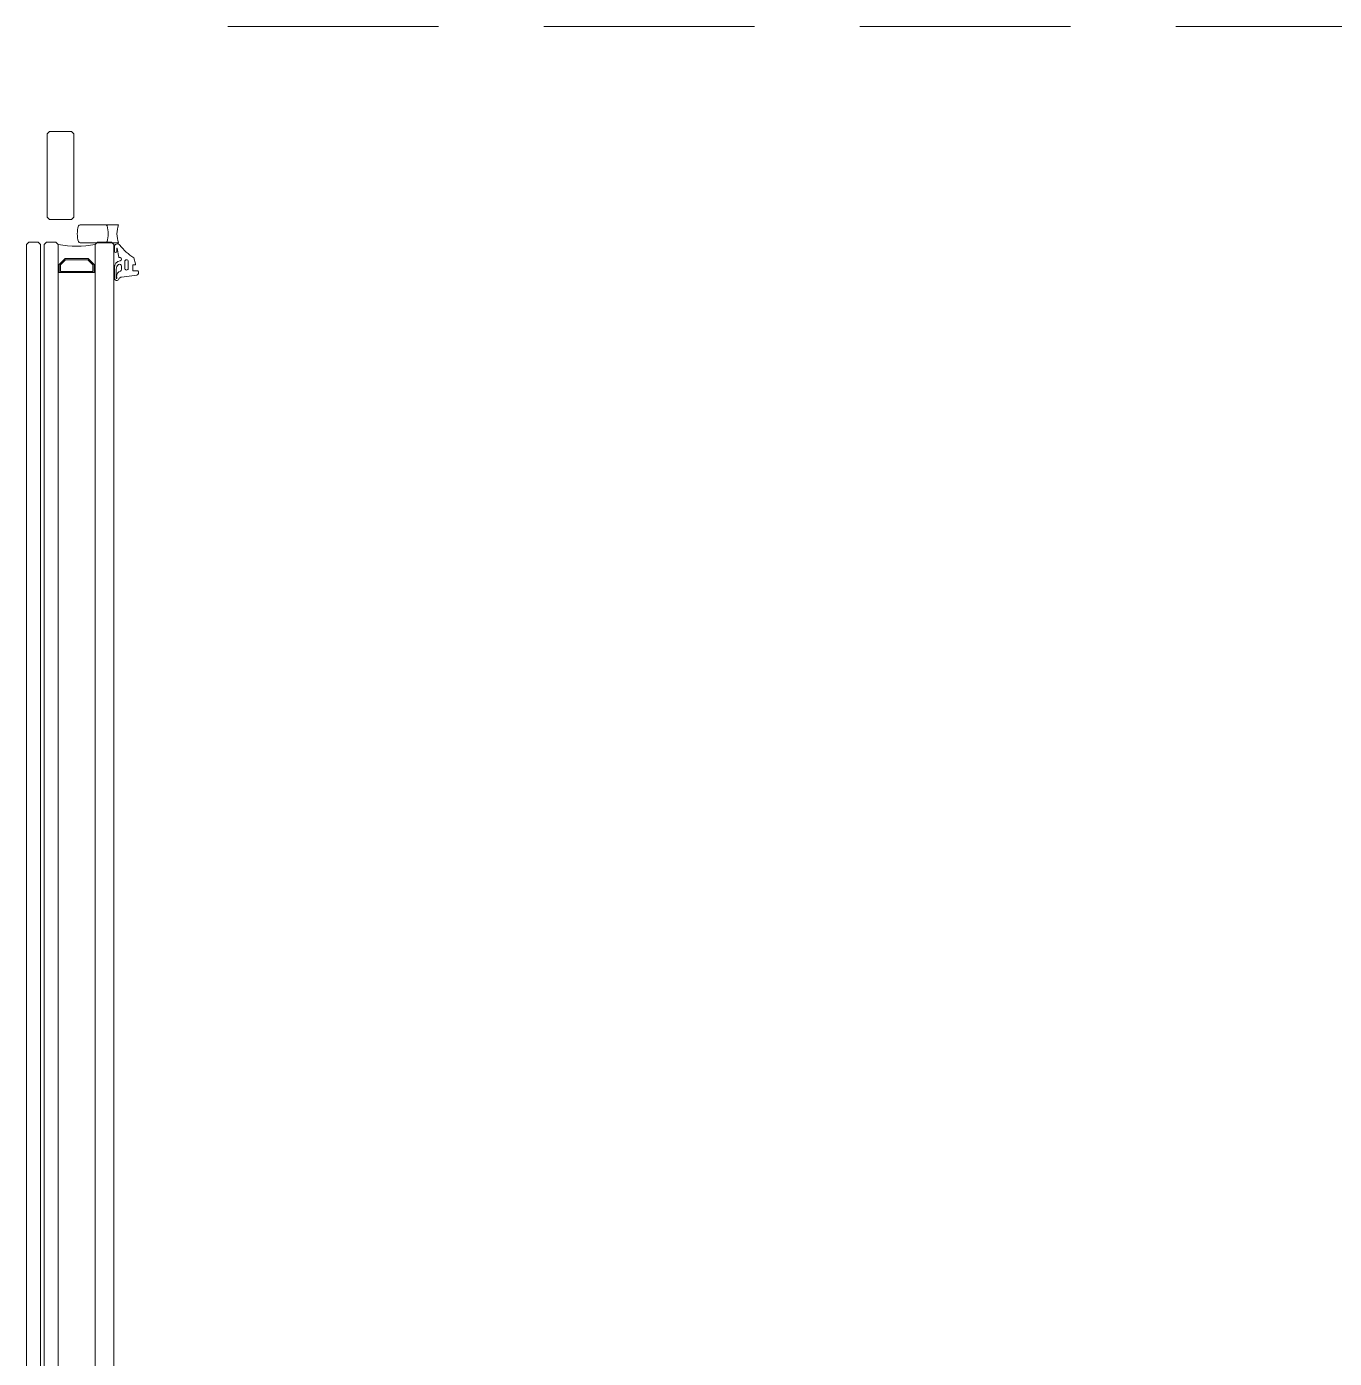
# Model space of a CAD drawing. Header units: millimetres. Extents: x 106699 to 122058, y 158555 to 162844.
# Drawn here: x 112392.65 to 112432.06, y 162058.35 to 162098.49 of the extents above; entities that cross this region are included whole.
import ezdxf

# ---------------------------------------------------------------- set-up
doc = ezdxf.new("R2010")
doc.units = ezdxf.units.MM
doc.linetypes.add('$0$4+1 daire_(K) TİP A - C BLOK$0$4+1 (K) 1$0$3+1 daire1$0$131121 243C_L00F00(plan)$0$HIDDEN2', pattern=[4.7625, 3.175, -1.5875])
doc.layers.add('300_Z4_STR_F03$0$AUDIT_D_220920114151-103', color=251, linetype='Continuous', lineweight=5)
doc.layers.add('S2000-002 Çizgi', color=7, linetype='Continuous')

# ---------------------------------------------------------------- blocks, each defined once
blk = doc.blocks.new('A$Ce99efe13')
at = {"layer": '300_Z4_STR_F03$0$AUDIT_D_220920114151-103', "color": 251, "linetype": '$0$4+1 daire_(K) TİP A - C BLOK$0$4+1 (K) 1$0$3+1 daire1$0$131121 243C_L00F00(plan)$0$HIDDEN2', "lineweight": 9, "ltscale": 2, "true_color": 0x5c5c5c}
blk.add_line((377.524, 602.565), (456.589, 602.565), dxfattribs=at)
at = {"layer": '300_Z4_STR_F03$0$AUDIT_D_220920114151-103', "color": 251, "lineweight": 9, "true_color": 0x5c5c5c}
for points in [[(372.889, 596.825), (372.889, 599.331), (372.819, 599.401), (372.153, 599.401), (372.083, 599.331), (372.083, 596.825), (372.153, 596.755), (372.819, 596.755)], [(372.445, 595.153), (372.445, 595.398), (372.41, 595.398), (372.41, 595.153)], [(373.321, 595.573), (373.496, 595.398), (373.496, 595.153), (372.445, 595.153), (372.445, 595.398), (372.62, 595.573)], [(373.306, 595.538), (373.46, 595.384), (373.46, 595.188), (372.479, 595.188), (372.479, 595.383), (372.634, 595.538)], [(373.496, 595.153), (373.496, 595.398), (373.531, 595.398), (373.531, 595.153)]]:
    blk.add_lwpolyline(points, close=True, dxfattribs=at)
for points in [[(373.025, 596.084, -0.148726), (373.025, 596.557, -0.32701), (373.073, 596.592), (373.839, 596.592, -0.326981), (373.887, 596.557, -0.148707), (373.887, 596.084, -0.326981), (373.839, 596.049), (373.073, 596.049, -0.327043)], [(374.23, 596.049, -0.16591), (374.23, 596.592), (373.839, 596.592, -0.326981), (373.887, 596.557, -0.148707), (373.887, 596.084, -0.326981), (373.839, 596.049)], [(374.829, 595.181, 0.414214), (374.808, 595.203), (374.681, 595.203, -0.414214), (374.667, 595.217), (374.667, 595.383), (374.717, 595.383, 0.25821), (374.739, 595.394, 0.25297), (374.743, 595.418), (374.695, 595.599, -0.088702), (374.27, 595.983, 0.714466), (374.107, 595.927), (374.107, 595.795, 1), (374.177, 595.795), (374.177, 595.878, -0.915196), (374.194, 595.88), (374.24, 595.619, 0.363489), (374.26, 595.602), (374.282, 595.602, -0.845331), (374.279, 595.507, 0.362404), (374.107, 595.3), (374.107, 594.985, 0.80698), (374.241, 594.956, -0.26235), (374.324, 595.017), (374.779, 595.072, 0.379789), (374.829, 595.127)], [(374.324, 595.35, 0.612992), (374.235, 595.395, 0.239931), (374.163, 595.253), (374.163, 594.982, 1), (374.184, 594.982), (374.184, 595.007, 0.317837), (374.17, 595.027), (374.17, 595.033, -0.317975), (374.287, 595.199, 0.317975), (374.324, 595.251), (374.324, 595.35)], [(374.527, 595.279, -0.414214), (374.475, 595.226, -0.414214), (374.422, 595.279), (374.422, 595.485, -0.414214), (374.475, 595.537, -0.414214), (374.527, 595.485)]]:
    blk.add_lwpolyline(points, format="xyb", close=True, dxfattribs=at)
for points in [[(371.883, 552.099), (371.883, 595.994), (371.813, 596.064), (371.533, 596.064), (371.462, 595.994), (371.462, 552.099)], [(372.41, 552.099), (372.41, 595.994), (372.34, 596.064), (372.059, 596.064), (371.989, 595.994), (371.989, 552.099)], [(374.091, 552.099), (374.091, 595.994), (374.021, 596.064), (373.601, 596.064), (373.531, 595.994), (373.531, 552.099)]]:
    blk.add_lwpolyline(points, dxfattribs=at)
blk.add_lwpolyline([(373.531, 595.398), (373.496, 595.398), (373.321, 595.573), (372.62, 595.573), (372.445, 595.398), (372.41, 595.398), (372.41, 595.994, 0.083618), (373.531, 595.994), (373.531, 595.398)], format="xyb", dxfattribs=at)
at = {"layer": '300_Z4_STR_F03$0$AUDIT_D_220920114151-103', "color": 251, "linetype": '$0$4+1 daire_(K) TİP A - C BLOK$0$4+1 (K) 1$0$3+1 daire1$0$131121 243C_L00F00(plan)$0$HIDDEN2', "lineweight": 9, "ltscale": 2, "true_color": 0x5c5c5c}
blk.add_arc((376.589, 602.565), 80, 269.86703, 0, dxfattribs=at)

msp = doc.modelspace()

# ---------------------------------------------------------------- block references
at = {"layer": 'S2000-002 Çizgi'}
msp.add_blockref('A$Ce99efe13', (112021.186, 161495.926), dxfattribs=at)

doc.saveas('drawing.dxf')
